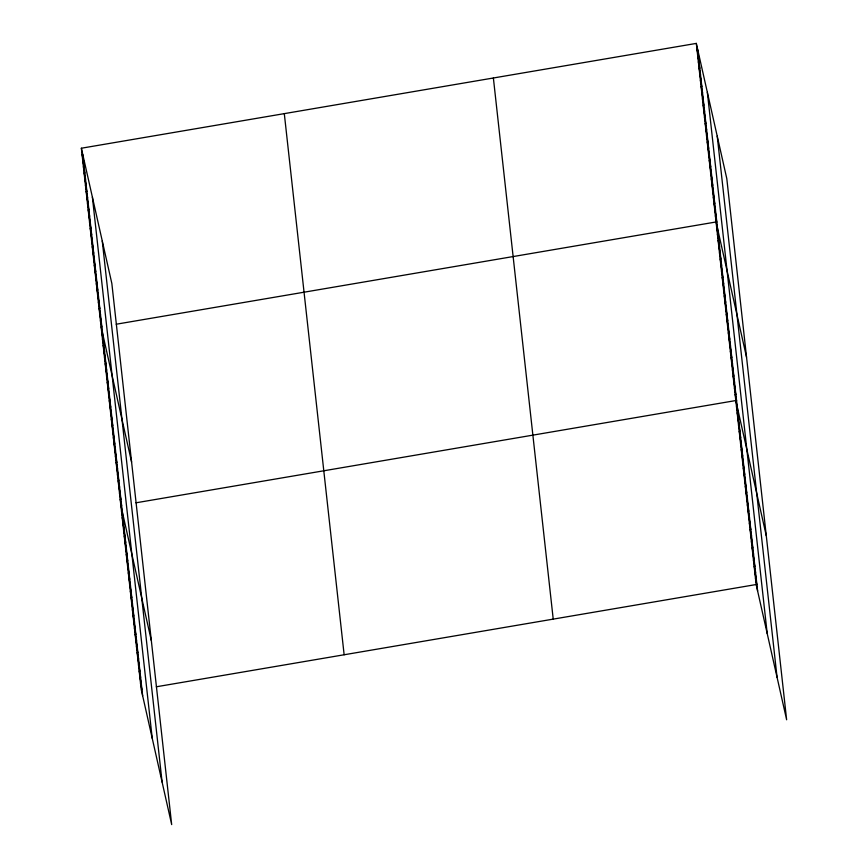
<?xml version="1.0" encoding="UTF-8"?>
<svg xmlns="http://www.w3.org/2000/svg" width="868" height="868" viewBox="0 0 868 868"><rect width="100%" height="100%" fill="white"/><g stroke="black" fill="none" stroke-linecap="round" stroke-linejoin="round"><path stroke-width="1.3" d="M81.364 148.222L111.842 283.467L171.68 824.6L141.202 689.366L81.364 148.222L696.32 43.4L726.798 178.634L786.636 719.778L756.158 584.533L696.32 43.4M116.236 324.22L716.067 221.969L746.545 357.215M135.983 502.8L735.814 400.549L766.292 535.784M156.327 686.783L756.158 584.533M697.004 49.563L698.447 55.964M697.688 55.715L699.131 62.127M698.371 61.878L699.814 68.279M699.044 68.029L700.487 74.442M699.727 74.192L701.17 80.594M700.411 80.344L701.854 86.757M701.094 86.507L702.538 92.909M701.767 92.659L703.221 99.071M702.451 98.822L703.894 105.234M703.134 104.974L704.577 111.386M703.818 111.137L705.261 117.549M704.49 117.288L705.944 123.701M705.174 123.451L706.617 129.864M705.858 129.603L707.301 136.016M706.541 135.766L707.984 142.178M707.214 141.929L708.668 148.33M707.897 148.081L709.34 154.493M708.581 154.244L710.024 160.645M709.264 160.396L710.708 166.808M709.937 166.558L711.391 172.96M710.621 172.71L712.064 179.123M711.304 178.873L712.747 185.275M711.988 185.025L713.431 191.437M712.671 191.188L714.114 197.6M713.344 197.34L714.787 203.752M714.028 203.503L715.471 209.915M714.711 209.655L716.154 216.067M715.395 215.817L716.838 222.23M716.751 228.132L718.194 234.544M717.435 234.295L718.878 240.696M718.118 240.447L719.561 246.859M718.791 246.61L720.234 253.011M719.474 252.762L720.917 259.174M720.158 258.924L721.601 265.326M720.841 265.076L722.284 271.489M721.514 271.239L722.957 277.641M722.198 277.391L723.641 283.803M722.881 283.554L724.324 289.966M723.565 289.706L725.008 296.118M724.237 295.869L725.691 302.281M724.921 302.021L726.364 308.433M725.605 308.183L727.048 314.596M726.288 314.335L727.731 320.748M726.961 320.498L728.415 326.911M727.644 326.661L729.087 333.062M728.328 332.813L729.771 339.225M729.011 338.976L730.455 345.377M729.684 345.128L731.138 351.54M730.368 351.29L731.811 357.692M731.051 357.442L732.494 363.855M731.735 363.605L733.178 370.007M732.418 369.757L733.861 376.169M733.091 375.92L734.534 382.332M733.775 382.072L735.218 388.484M734.458 388.235L735.901 394.647M735.142 394.387L736.585 400.799M736.498 406.68L737.941 413.092M737.171 412.81L738.614 419.222M737.854 418.951L739.297 425.353M738.527 425.081L739.97 431.494M739.21 431.212L740.654 437.624M739.883 437.342L741.326 443.754M740.567 443.483L742.01 449.884M741.239 449.613L742.683 456.026M741.923 455.743L743.366 462.156M742.596 461.874L744.039 468.286M743.279 468.015L744.722 474.416M743.952 474.145L745.395 480.557M744.635 480.275L746.079 486.688M745.308 486.406L746.751 492.818M745.992 492.547L747.435 498.948M746.664 498.677L748.107 505.089M747.348 504.807L748.791 511.219M748.021 510.937L749.464 517.35M748.704 517.078L750.147 523.48M749.377 523.209L750.831 529.61M750.06 529.339L751.504 535.751M750.733 535.469L752.187 541.882M751.417 541.599L752.86 548.012M752.089 547.741L753.543 554.142M752.773 553.871L754.216 560.283M753.446 560.001L754.9 566.413M754.129 566.131L755.572 572.544M754.802 572.272L756.256 578.674M755.485 578.403L756.929 584.815M82.037 154.385L83.48 160.797M82.72 160.547L84.163 166.949M83.404 166.699L84.847 173.112M84.087 172.862L85.531 179.264M84.76 179.014L86.214 185.427M85.444 185.177L86.887 191.578M86.127 191.329L87.57 197.741M86.811 197.492L88.254 203.893M87.484 203.644L88.937 210.056M88.167 209.806L89.61 216.219M88.851 215.958L90.294 222.371M89.534 222.121L90.977 228.534M90.207 228.273L91.661 234.685M90.89 234.436L92.333 240.848M91.574 240.588L93.017 247M92.258 246.751L93.701 253.163M92.93 252.913L94.384 259.315M93.614 259.065L95.057 265.478M94.297 265.228L95.74 271.63M94.981 271.38L96.424 277.793M95.664 277.543L97.108 283.945M96.337 283.695L97.78 290.107M97.021 289.858L98.464 296.259M97.704 296.01L99.147 302.422M98.388 302.173L99.831 308.585M99.06 308.324L100.504 314.737M99.744 314.487L101.187 320.9M100.428 320.639L101.871 327.052M101.111 326.802L131.589 462.036M101.784 332.954L103.227 339.366M102.467 339.117L103.91 345.529M103.151 345.28L104.594 351.681M103.835 351.431L105.278 357.844M104.507 357.594L105.961 363.996M105.191 363.746L106.634 370.159M105.874 369.909L107.317 376.311M106.558 376.061L108.001 382.473M107.231 382.224L108.684 388.625M107.914 388.376L109.357 394.788M108.598 394.539L110.041 400.951M109.281 400.69L110.724 407.103M109.954 406.853L111.408 413.266M110.637 413.005L112.08 419.418M111.321 419.168L112.764 425.58M112.005 425.32L113.448 431.732M112.677 431.483L114.131 437.895M113.361 437.646L114.804 444.047M114.044 443.798L115.487 450.21M114.728 449.96L116.171 456.362M115.411 456.112L116.855 462.525M116.084 462.275L117.527 468.677M116.768 468.427L118.211 474.839M117.451 474.59L118.894 480.991M118.135 480.742L119.578 487.154M118.807 486.905L120.251 493.317M119.491 493.057L120.934 499.469M120.175 499.219L121.618 505.632M120.858 505.371L151.336 640.617M121.531 511.512L122.974 517.914M122.214 517.643L123.657 524.055M122.887 523.773L124.33 530.185M123.571 529.903L125.014 536.316M124.243 536.044L125.686 542.446M124.927 542.174L126.37 548.587M125.6 548.305L127.043 554.717M126.283 554.435L127.726 560.847M126.956 560.576L128.399 566.978M127.639 566.706L129.082 573.119M128.312 572.837L129.755 579.249M128.996 578.967L130.439 585.379M129.668 585.108L131.111 591.509M130.352 591.238L131.795 597.651M131.025 597.368L132.468 603.781M131.708 603.499L133.151 609.911M132.381 609.64L133.824 616.041M133.064 615.77L134.507 622.172M133.737 621.9L135.18 628.313M134.421 628.031L135.864 634.443M135.093 634.161L136.536 640.573M135.777 640.302L137.22 646.703M136.45 646.432L137.893 652.845M137.133 652.562L138.576 658.975M137.806 658.693L139.249 665.105M138.489 664.834L139.932 671.235M139.162 670.964L140.605 677.376M139.846 677.094L141.289 683.507M140.518 683.225L141.961 689.637M717.218 136.124L777.055 677.257M707.344 92.323L767.193 633.456M697.764 49.812L757.612 590.945M493.382 77.99L553.22 619.123M284.303 113.632L344.14 654.765M102.261 240.957L162.099 782.09M92.388 197.144L152.226 738.288M82.807 154.634L142.645 695.767"/></g></svg>
